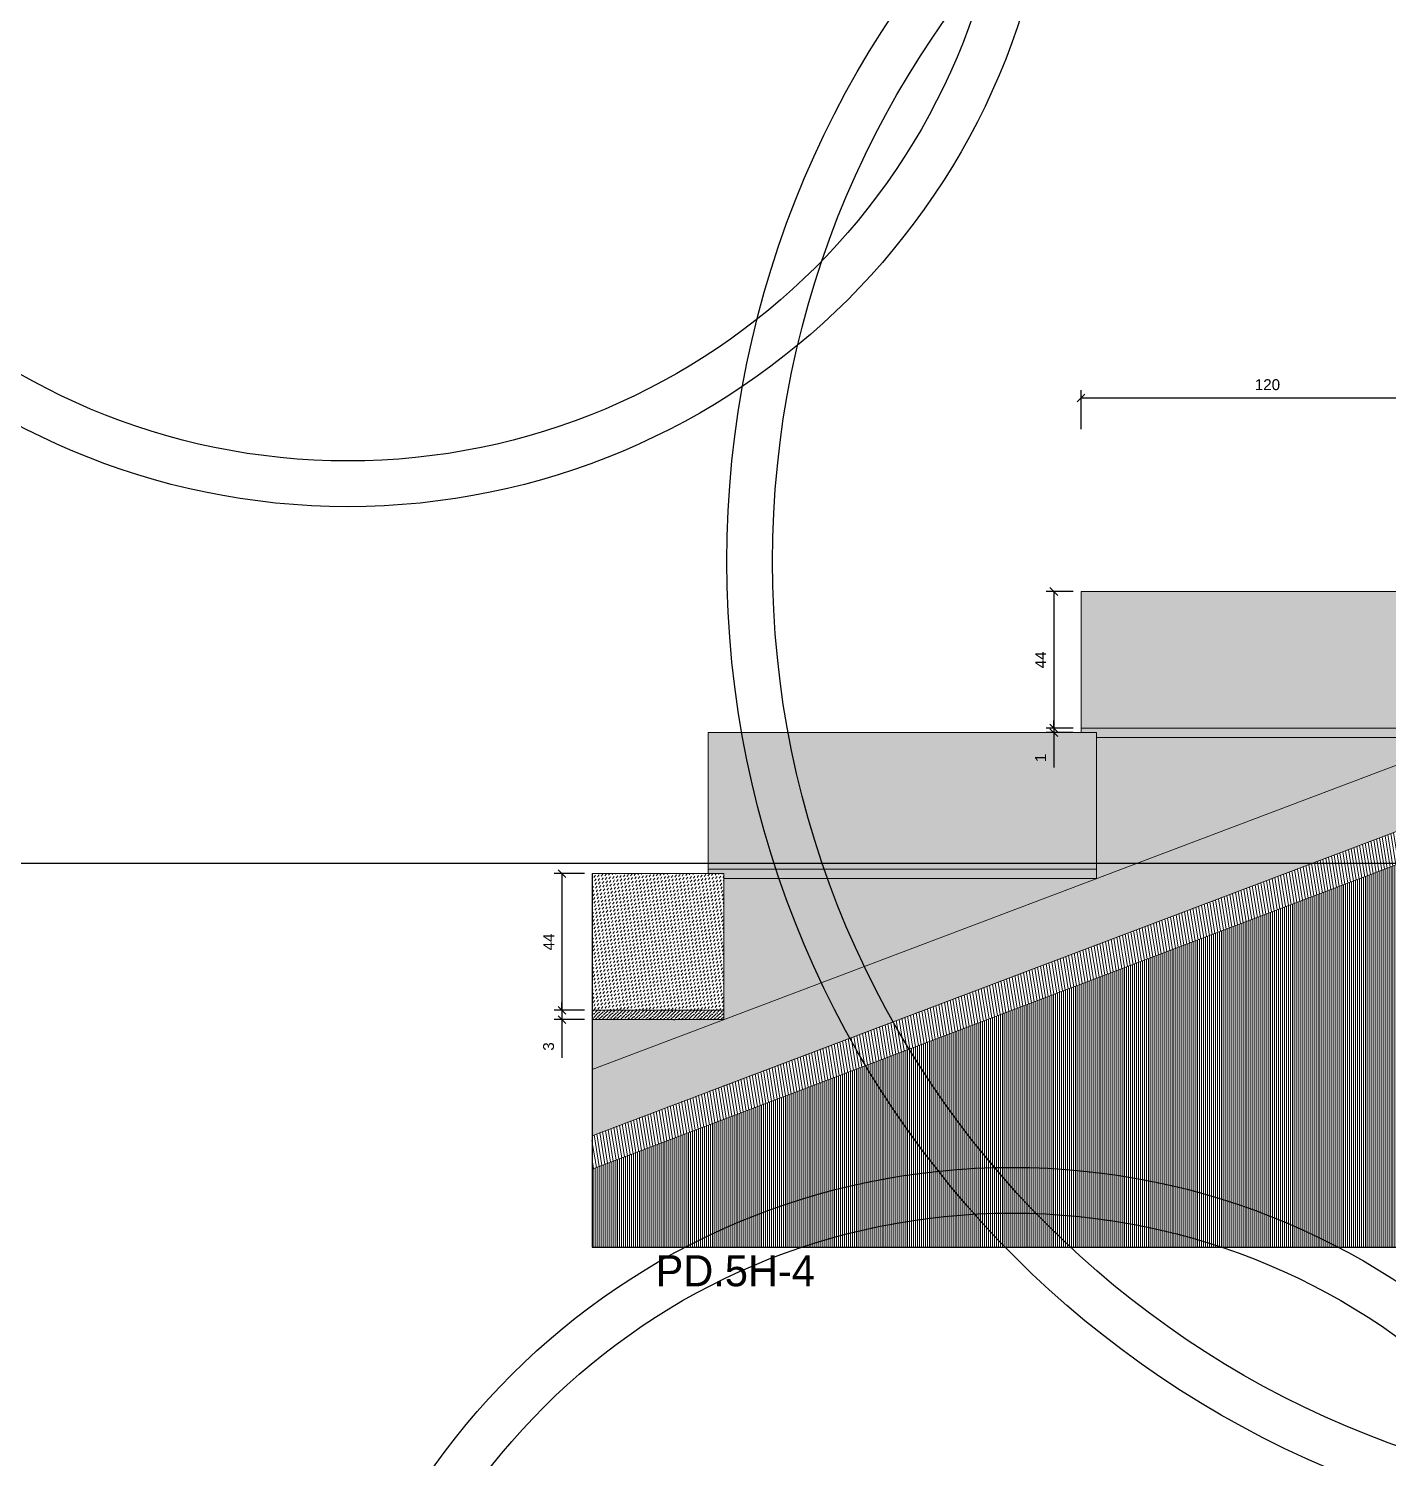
# Model space of a CAD drawing. Header units: metres. Extents: x -325 to 301, y -147 to 149.
# Drawn here: x 63.161 to 67.538, y 41.541 to 46.144 of the extents above; entities that cross this region are included whole.
import ezdxf

# ---------------------------------------------------------------- set-up
doc = ezdxf.new("R2010")
doc.units = ezdxf.units.M
doc.layers.get('Defpoints').update_dxf_attribs({"lineweight": 13})
for name, color, linetype, plot in [('-aux', 50, 'Continuous', False), ('-AUX-QAD', 5, 'Continuous', False), ('-AUX_MON', 3, 'Continuous', False), ('00-AUX', 50, 'Continuous', False)]:
    doc.layers.add(name, color=color, linetype=linetype, plot=plot)
doc.layers.add('0-TX-1_25', color=7, linetype='Continuous', true_color=0x3f4f7f)
doc.layers.add('EIT_3 TR sorra', color=7, linetype='Continuous', true_color=0xd8ceb0)
doc.layers.add('03-TR-Paviment_08_Natural Stone Bleachers', color=7, linetype='Continuous', lineweight=5, true_color=0xafad9d)
doc.layers.add('3-TR tot_u', color=7, linetype='Continuous', lineweight=5, true_color=0x787878)
for name, color, linetype, lineweight in [('1-CM', 7, 'Continuous', 0), ('3-TR Formigó', 252, 'Continuous', 0), ('3-TR Seleccionat', 44, 'Continuous', 0)]:
    doc.layers.add(name, color=color, linetype=linetype, lineweight=lineweight)
doc.layers.add('1-SECCIÓ', color=1, linetype='Continuous')
doc.styles.get("Standard").update_dxf_attribs({"font": 'arial.ttf'})
doc.styles.add('x-llegenda materials$0$ENGRAVERS', font='TT0586M.TTF')
doc.dimstyles.new('ISO-25', dxfattribs={"dimtxt": 0.1, "dimasz": 0.1, "dimexe": 0.1, "dimexo": 0.1, "dimgap": 0.1, "dimtad": 1, "dimdec": 0, "dimlfac": 100, "dimzin": 9, "dimtxsty": 'Standard', "dimblk": 'OBLIQUE', "dimcen": 0.1, "dimadec": 0, "dimazin": 0, "dimtfac": 1, "dimtdec": 0, "dimtmove": 0, "dimatfit": 3, "dimldrblk": 'OBLIQUE', "dimfxl": 1, "dimarcsym": 0})

# ---------------------------------------------------------------- blocks, each defined once
blk = doc.blocks.new('_Oblique')
at = {"color": 0, "lineweight": -2}
blk.add_line((-0.5, -0.5), (0.5, 0.5), dxfattribs=at)
blk = doc.blocks.new('*D448')
at = {"layer": '0-TX-1_25', "color": 0, "lineweight": -2, "transparency": 16777216}
for p, q in [((66.4612, 43.8917), (66.4612, 43.9167)), ((66.5238, 43.8917), (66.4362, 43.8917)), ((66.5238, 43.8776), (66.4362, 43.8776)), ((66.4612, 43.8917), (66.4612, 43.8776)), ((66.4612, 43.8776), (66.4612, 43.7647))]:
    blk.add_line(p, q, dxfattribs=at)
at = {"layer": 'Defpoints', "color": 0, "transparency": 16777216}
for p in [(66.4612, 43.8776), (66.5488, 43.8917), (66.5488, 43.8776)]:
    blk.add_point(p, dxfattribs=at)
at = {"layer": '0-TX-1_25', "color": 0, "lineweight": -2, "transparency": 16777216, "xscale": 0.025, "yscale": 0.025, "zscale": 0.025}
for p, rotation in [((66.4612, 43.8917), 270), ((66.4612, 43.8776), 90)]:
    blk.add_blockref('_Oblique', p, dxfattribs=dict(at, rotation=rotation))
at = {"layer": '0-TX-1_25', "color": 0, "transparency": 16777216, "insert": (66.4186, 43.7961), "char_height": 0.035, "attachment_point": 5, "rotation": 90}
blk.add_mtext('1', dxfattribs=at)
blk = doc.blocks.new('*D449')
at = {"layer": '0-TX-1_25', "color": 0, "lineweight": -2, "transparency": 16777216}
for p, q in [((66.5238, 44.3317), (66.4362, 44.3317)), ((66.4612, 44.3317), (66.4612, 43.8917)), ((66.5238, 43.8917), (66.4362, 43.8917))]:
    blk.add_line(p, q, dxfattribs=at)
at = {"layer": 'Defpoints', "color": 0, "transparency": 16777216}
for p in [(66.5488, 44.3317), (66.4612, 43.8917), (66.5488, 43.8917)]:
    blk.add_point(p, dxfattribs=at)
at = {"layer": '0-TX-1_25', "color": 0, "lineweight": -2, "transparency": 16777216, "xscale": 0.025, "yscale": 0.025, "zscale": 0.025}
for p, rotation in [((66.4612, 44.3317), 90), ((66.4612, 43.8917), 270)]:
    blk.add_blockref('_Oblique', p, dxfattribs=dict(at, rotation=rotation))
at = {"layer": '0-TX-1_25', "color": 0, "transparency": 16777216, "insert": (66.4187, 44.1117), "char_height": 0.035, "attachment_point": 5, "rotation": 90}
blk.add_mtext('44', dxfattribs=at)
blk = doc.blocks.new('*D451')
at = {"layer": '0-TX-1_25', "color": 0, "lineweight": -2, "transparency": 16777216}
for p, q in [((66.5488, 44.8546), (66.5488, 44.9796)), ((67.7489, 44.8546), (67.7489, 44.9796)), ((67.7489, 44.9546), (66.5488, 44.9546))]:
    blk.add_line(p, q, dxfattribs=at)
at = {"layer": 'Defpoints', "color": 0, "transparency": 16777216}
for p in [(66.5488, 44.9546), (66.5488, 44.3317), (67.7489, 44.3317)]:
    blk.add_point(p, dxfattribs=at)
at = {"layer": '0-TX-1_25', "color": 0, "lineweight": -2, "transparency": 16777216, "xscale": 0.025, "yscale": 0.025, "zscale": 0.025, "rotation": 180}
blk.add_blockref('_Oblique', (66.5488, 44.9546), dxfattribs=at)
at = {"layer": '0-TX-1_25', "color": 0, "lineweight": -2, "transparency": 16777216, "xscale": 0.025, "yscale": 0.025, "zscale": 0.025}
blk.add_blockref('_Oblique', (67.7489, 44.9546), dxfattribs=at)
at = {"layer": '0-TX-1_25', "color": 0, "transparency": 16777216, "insert": (67.1488, 44.9975), "char_height": 0.035, "attachment_point": 5}
blk.add_mtext('120', dxfattribs=at)
blk = doc.blocks.new('*D452')
at = {"layer": '0-TX-1_25', "color": 0, "lineweight": -2, "transparency": 16777216}
for p, q in [((64.9501, 43.4234), (64.8531, 43.4234)), ((64.8781, 43.4234), (64.8781, 42.9834)), ((64.9501, 42.9834), (64.8531, 42.9834))]:
    blk.add_line(p, q, dxfattribs=at)
at = {"layer": 'Defpoints', "color": 0, "transparency": 16777216}
for p in [(64.9751, 43.4234), (64.8781, 42.9834), (64.9751, 42.9834)]:
    blk.add_point(p, dxfattribs=at)
at = {"layer": '0-TX-1_25', "color": 0, "lineweight": -2, "transparency": 16777216, "xscale": 0.025, "yscale": 0.025, "zscale": 0.025}
for p, rotation in [((64.8781, 43.4234), 90), ((64.8781, 42.9834), 270)]:
    blk.add_blockref('_Oblique', p, dxfattribs=dict(at, rotation=rotation))
at = {"layer": '0-TX-1_25', "color": 0, "transparency": 16777216, "insert": (64.8356, 43.2034), "char_height": 0.035, "attachment_point": 5, "rotation": 90}
blk.add_mtext('44', dxfattribs=at)
blk = doc.blocks.new('*D453')
at = {"layer": '0-TX-1_25', "color": 0, "lineweight": -2, "transparency": 16777216}
for p, q in [((64.8781, 42.9834), (64.8781, 43.0084)), ((64.9501, 42.9834), (64.8531, 42.9834)), ((64.9501, 42.9534), (64.8531, 42.9534)), ((64.8781, 42.9834), (64.8781, 42.9534)), ((64.8781, 42.9534), (64.8781, 42.8305))]:
    blk.add_line(p, q, dxfattribs=at)
at = {"layer": 'Defpoints', "color": 0, "transparency": 16777216}
for p in [(64.8781, 42.9534), (64.9751, 42.9834), (64.9751, 42.9534)]:
    blk.add_point(p, dxfattribs=at)
at = {"layer": '0-TX-1_25', "color": 0, "lineweight": -2, "transparency": 16777216, "xscale": 0.025, "yscale": 0.025, "zscale": 0.025}
for p, rotation in [((64.8781, 42.9834), 270), ((64.8781, 42.9534), 90)]:
    blk.add_blockref('_Oblique', p, dxfattribs=dict(at, rotation=rotation))
at = {"layer": '0-TX-1_25', "color": 0, "transparency": 16777216, "insert": (64.8352, 42.8669), "char_height": 0.035, "attachment_point": 5, "rotation": 90}
blk.add_mtext('3', dxfattribs=at)
blk = doc.blocks.new('*D2905')
at = {"layer": '0-TX-1_25', "color": 0, "lineweight": -2, "transparency": 16777216}
blk.add_arc((64.3102, 42.2206), 3.8437, 0, 20.7303, dxfattribs=at)
at = {"layer": 'Defpoints', "color": 0, "transparency": 16777216}
for p in [(69.0172, 44.0021), (68.126, 42.6831), (64.9751, 42.4722), (64.9751, 42.2206), (71.9751, 42.2206)]:
    blk.add_point(p, dxfattribs=at)
at = {"layer": '0-TX-1_25', "color": 0, "lineweight": -2, "transparency": 16777216, "xscale": 0.025, "yscale": 0.025, "zscale": 0.025}
for p, rotation in [((67.9051, 43.5812), 110.7302605995299), ((68.1539, 42.2206), 270)]:
    blk.add_blockref('_Oblique', p, dxfattribs=dict(at, rotation=rotation))
at = {"layer": '0-TX-1_25', "color": 0, "transparency": 16777216, "insert": (68.1331, 42.9198), "char_height": 0.035, "attachment_point": 5, "rotation": 280.3651}
blk.add_mtext('21°', dxfattribs=at)

msp = doc.modelspace()

# ---------------------------------------------------------------- hatches: boundary and pattern name
at = {"layer": '03-TR-Paviment_08_Natural Stone Bleachers'}
h = msp.add_hatch(dxfattribs=at)
h.set_pattern_fill('DASH', color=256, scale=0.002611, angle=233, style=0, double=1)
h.set_pattern_definition([(233, (-85.195396, -80.856077), (0.0016315323, -0.0116089556), [0.0082894435, -0.0082894435])])
h.paths.add_polyline_path([(66.5488, 44.3317), (66.5488, 43.8917), (67.7989, 43.8917), (67.7989, 44.3317)])
h = msp.add_hatch(dxfattribs=at)
h.set_pattern_fill('DASH', color=256, scale=0.002611, angle=233, style=0, double=1)
h.set_pattern_definition([(233, (-86.3954294, -81.3102566), (0.0016315323, -0.0116089556), [0.0082894435, -0.0082894435])])
h.paths.add_polyline_path([(65.3488, 43.8776), (65.3488, 43.4376), (66.5988, 43.4376), (66.5988, 43.8776)])
h = msp.add_hatch(dxfattribs=at)
h.set_pattern_fill('DASH', color=256, scale=0.002611, angle=233, style=0, double=1)
h.set_pattern_definition([(233, (-87.595463, -81.764436), (0.0016315323, -0.0116089556), [0.0082894435, -0.0082894435])])
h.paths.add_polyline_path([(64.9751, 43.4234), (64.9751, 42.9834), (65.3988, 42.9834), (65.3988, 43.4234)])
at = {"layer": '3-TR Formigó'}
h = msp.add_hatch(dxfattribs=at)
h.set_pattern_fill('ANSI31', color=256, scale=0.003, angle=234.1752)
h.set_pattern_definition([(279.175244, (-144.234357, -1.390011), (0.00940313004, 0.0015188056), [])])
h.paths.add_polyline_path([(68.9989, 44.1021), (64.9746, 42.5802), (64.9751, 42.4722), (69.0172, 44.0021), (69.0989, 44.0021), (69.0989, 44.1021)])
at = {"layer": '3-TR Seleccionat'}
h = msp.add_hatch(dxfattribs=at)
h.set_pattern_fill('ANSI31', color=256, scale=0.002, angle=45, style=0)
h.set_pattern_definition([(90, (32.8500927, -8.2386086), (-0.00635, 0), [])])
h.paths.add_polyline_path([(69.0989, 43.5159), (69.0989, 44.0021), (69.0172, 44.0021), (64.9751, 42.4722), (64.9751, 42.2206), (71.9758, 42.2206), (71.9744, 44.2979), (69.5989, 44.3159), (69.5989, 43.5159)])
at = {"layer": '3-TR tot_u'}
h = msp.add_hatch(dxfattribs=at)
h.set_pattern_fill('AR-CONC', color=256, scale=0.00025, angle=90.2657)
h.set_pattern_definition([(75.823251517, (269802.550313, -738328.213315), (0.0427337736151, 0.0162528873334), [0.0047625, -0.0523875]), (20.823251517, (269802.550313, -738328.213315), (-0.0287369413902, 0.0391565991078), [0.00381, -0.0419101460425]), (126.274696217, (269802.553875, -738328.21196), (0.0139968329648, 0.0554094846363), [0.0040475022, -0.04452256115]), (72.007451517, (269802.54478, -738328.201884), (0.0655807844596, 0.02005924834), [0.00714375, -0.07858125]), (122.458809127, (269802.550246, -738328.20021), (0.0264798784375, 0.0815327643516), [0.006071255785, -0.06678390204]), (17.007402687, (269802.54478, -738328.201884), (0.026479878442, 0.0815327643504), [0.0057149917675, -0.06286493298]), (46.823251517, (269802.55188, -738328.201976), (0.0452552118719, -0.0065026301172), [0.0047625, -0.0523875]), (351.823251517, (269802.55188, -738328.201976), (-0.006150253489, 0.0481790201258), [0.00381, -0.04191]), (97.274696517, (269802.55565, -738328.202517), (0.0391049582031, 0.0416763901857), [0.0040475022, -0.0445224844]), (63.3232515172, (269802.550313, -738328.213315), (-0.0085129227679, 0.01936423314394), [0, -0.041402, 0, -0.042545, 0, -0.04206875]), (33.3232515172, (269802.550313, -738328.213315), (0.00412722228654, 0.02982078914956), [0, -0.024257, 0, -0.0404495, 0, -0.01603375]), (353.3232515172, (269802.537567, -738328.219484), (0.03113655498144, 0.0134765238184), [0, -0.015875, 0, -0.04953, 0, -0.0657225]), (343.323251517, (269802.53185, -738328.22225), (0.0305654049678, 0.0218529991231), [0, -0.0206375, 0, -0.032893, 0, -0.0466725])])
h.paths.add_polyline_path([(64.9751, 42.9534), (64.9751, 42.5792), (68.9989, 44.1021), (69.0989, 44.1021), (69.0989, 43.6159), (69.5989, 43.6159), (69.5989, 44.3159), (67.7989, 44.3159), (67.7989, 43.8617), (66.5988, 43.8617), (66.5988, 43.4076), (65.3988, 43.4076), (65.3988, 42.9534)])
at = {"layer": 'EIT_3 TR sorra'}
h = msp.add_hatch(dxfattribs=at)
h.set_pattern_fill('ANSI36', color=256, scale=0.002552, angle=-0.5675, style=0, double=1)
h.set_pattern_definition([(44.43255, (63.8742124, 47.74904), (0.004452031, 0.015709518), [0.020252618, -0.004050524, 0, -0.004050524])])
h.paths.add_polyline_path([(66.5487, 43.8917), (66.5488, 43.8776), (66.5988, 43.8776), (66.5988, 43.8617), (67.7989, 43.8617), (67.7989, 43.8917)])
h = msp.add_hatch(dxfattribs=at)
h.set_pattern_fill('ANSI36', color=256, scale=0.002552, angle=-0.5675, style=0, double=1)
h.set_pattern_definition([(44.43255, (62.674179, 47.294861), (0.004452031, 0.015709518), [0.020252618, -0.004050524, 0, -0.004050524])])
h.paths.add_polyline_path([(65.3486, 43.4376), (65.3488, 43.4234), (65.3988, 43.4234), (65.3988, 43.4076), (66.5988, 43.4076), (66.5988, 43.4376)])
h = msp.add_hatch(dxfattribs=at)
h.set_pattern_fill('ANSI36', color=256, scale=0.002552, angle=-0.5675, style=0, double=1)
h.set_pattern_definition([(44.43255, (61.4741456, 46.840682), (0.004452031, 0.015709518), [0.020252618, -0.004050524, 0, -0.004050524])])
h.paths.add_polyline_path([(64.9751, 42.9834), (64.9751, 42.9534), (65.3988, 42.9534), (65.3988, 42.9834)])

# ---------------------------------------------------------------- linework, layer by layer
at = {"layer": '-aux'}
msp.add_lwpolyline([(12.2345, 43.4567), (142.2345, 43.4567)], dxfattribs=at)
at = {"layer": '-AUX-QAD'}
for centre, radius in [((68.5761, 44.4281), 3.1674), ((68.5761, 44.4281), 3.0203), ((66.3257, 40.2026), 2.2751), ((66.3257, 40.2026), 2.1279)]:
    msp.add_circle(centre, radius, dxfattribs=at)
at = {"layer": '-AUX_MON'}
for radius in [2.2751, 2.1279]:
    msp.add_circle((64.189, 46.88), radius, dxfattribs=at)
at = {"layer": '00-AUX'}
msp.add_lwpolyline([(64.9751, 42.2206), (71.9751, 42.2206)], dxfattribs=at)
at = {"layer": '1-CM'}
for points in [[(67.7989, 43.8917), (66.5488, 43.8917), (66.5488, 44.3317), (67.7989, 44.3317)], [(66.5988, 43.4376), (65.3488, 43.4376), (65.3488, 43.8776), (66.5988, 43.8776)]]:
    msp.add_lwpolyline(points, close=True, dxfattribs=at)
for points in [[(64.9751, 42.9534), (65.3988, 42.9534), (65.3988, 43.4076), (66.5988, 43.4076), (66.5988, 43.8617), (67.7989, 43.8617), (67.7989, 44.3159), (69.5989, 44.3159), (69.5989, 43.6159), (69.0989, 43.6159), (69.0989, 44.1021), (68.9989, 44.1021), (64.9751, 42.5792)], [(65.3488, 42.7206), (68.9989, 44.1021), (69.0989, 44.1021), (69.0989, 43.6159), (69.5989, 43.6159), (69.5989, 44.3159)], [(69.0989, 44.0021), (69.0172, 44.0021), (64.9751, 42.4722)], [(66.5488, 43.8917), (66.5488, 43.8776)], [(64.9751, 43.4234), (65.3988, 43.4234), (65.3988, 42.9834), (64.9751, 42.9834)], [(65.3488, 43.4376), (65.3488, 43.4234)]]:
    msp.add_lwpolyline(points, dxfattribs=at)
at = {"layer": '1-CM', "color": 251, "true_color": 0x636466}
msp.add_lwpolyline([(64.9751, 42.793), (68.9989, 44.3159)], dxfattribs=at)
at = {"layer": '1-SECCIÓ'}
msp.add_line((64.9751, 43.4234), (64.9751, 42.2206), dxfattribs=at)

# ---------------------------------------------------------------- texts
at = {"layer": '-aux', "insert": (65.6922, 42.1949), "char_height": 0.1, "width": 19.210099, "attachment_point": 3, "style": 'x-llegenda materials$0$ENGRAVERS'}
msp.add_mtext('PD.5H-4', dxfattribs=at)

# ---------------------------------------------------------------- dimensions: what is measured, and where the dimension line sits
at = {"layer": '0-TX-1_25'}
dim = msp.add_linear_dim(base=(66.5488, 44.9546), p1=(67.7489, 44.3317), p2=(66.5488, 44.3317), dimstyle='ISO-25', override={"dimtxt": 0.035, "dimasz": 0.025, "dimexe": 0.025, "dimexo": 0.025, "dimgap": 0.025, "dimblk1": 'Oblique', "dimblk2": 'Oblique', "dimsah": 1, "dimfxl": 0.1, "dimfxlon": 1, "dimarcsym": 1}, dxfattribs=at)
dim.commit()
dim.dimension.update_dxf_attribs({"geometry": '*D451', "text_midpoint": (67.1488, 44.9975)})
for base, p1, p2, picture, middle in [((66.4612, 43.8917), (66.5488, 44.3317), (66.5488, 43.8917), '*D449', (66.4187, 44.1117)), ((66.4612, 43.8776), (66.5488, 43.8917), (66.5488, 43.8776), '*D448', (66.4186, 43.7961)), ((64.8781, 42.9834), (64.9751, 43.4234), (64.9751, 42.9834), '*D452', (64.8356, 43.2034)), ((64.8781, 42.9534), (64.9751, 42.9834), (64.9751, 42.9534), '*D453', (64.8352, 42.8669))]:
    dim = msp.add_linear_dim(base=base, p1=p1, p2=p2, angle=90, dimstyle='ISO-25', override={"dimtxt": 0.035, "dimasz": 0.025, "dimexe": 0.025, "dimexo": 0.025, "dimgap": 0.025, "dimblk1": 'Oblique', "dimblk2": 'Oblique', "dimsah": 1, "dimfxl": 0.1, "dimfxlon": 1, "dimarcsym": 1}, dxfattribs=at)
    dim.commit()
    dim.dimension.update_dxf_attribs({"geometry": picture, "text_midpoint": middle})
dim = msp.add_angular_dim_2l(base=(68.126, 42.6831), line1=((69.0172, 44.0021), (64.9751, 42.4722)), line2=((64.9751, 42.2206), (71.9751, 42.2206)), dimstyle='ISO-25', override={"dimtxt": 0.035, "dimasz": 0.025, "dimexe": 0.025, "dimexo": 0.025, "dimgap": 0.025, "dimblk1": 'Oblique', "dimblk2": 'Oblique', "dimsah": 1, "dimfxl": 0.1, "dimfxlon": 1, "dimarcsym": 1}, dxfattribs=at)
dim.commit()
dim.dimension.update_dxf_attribs({"geometry": '*D2905', "text_midpoint": (68.1331, 42.9198)})

doc.saveas('drawing.dxf')
